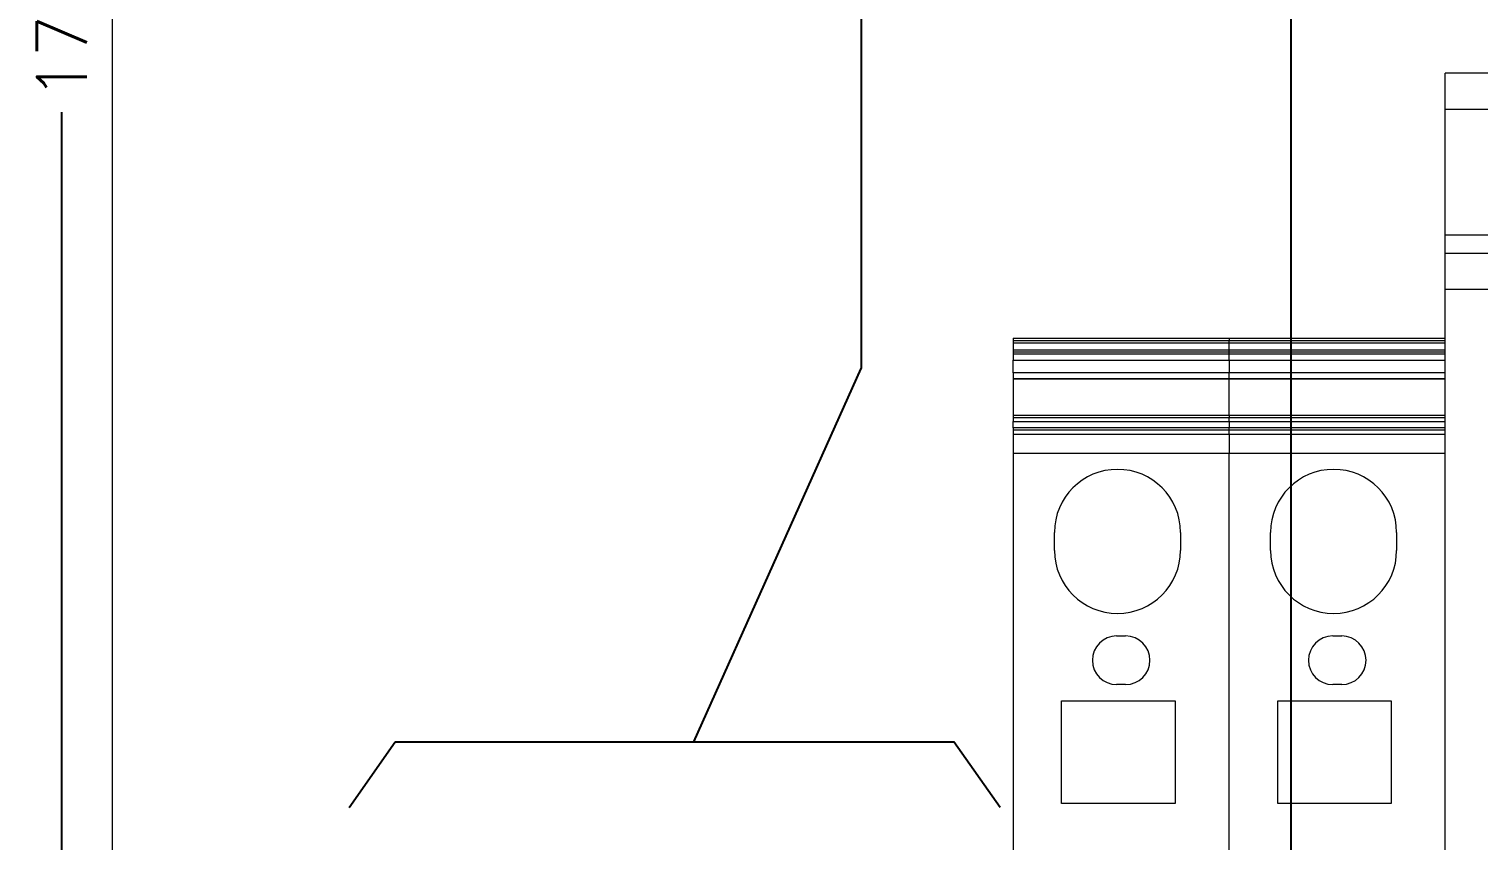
# Model space of a CAD drawing. Extents: x 4137 to 28680, y 2446 to 6814.
# Drawn here: x 15287 to 15388.4, y 3213.8 to 3270.5 of the extents above; entities that cross this region are included whole.
import ezdxf

# ---------------------------------------------------------------- set-up
doc = ezdxf.new("R2010")
doc.units = 0
doc.header["$LTSCALE"] = 0.5
doc.layers.get('0').update_dxf_attribs({"linetype": 'CONTINUOUS'})
doc.layers.get('DEFPOINTS').update_dxf_attribs({"linetype": 'CONTINUOUS'})
doc.layers.add('DIM', color=5, linetype='CONTINUOUS')
doc.styles.get("Standard").update_dxf_attribs({"font": 'simplex.shx'})
doc.dimstyles.new('YP115', dxfattribs={"dimscale": 0, "dimtxt": 37.5, "dimasz": 37.5, "dimexe": 0.5, "dimexo": 37.5, "dimgap": 22.5, "dimtad": 0, "dimtoh": 1, "dimdec": 1, "dimzin": 0, "dimdsep": 46, "dimtxsty": 'Standard', "dimcen": 0, "dimdle": 1.25, "dimadec": 0, "dimazin": 0, "dimtfac": 0.75, "dimtdec": 1, "dimtofl": 0, "dimtmove": 2, "dimatfit": 3, "dimfxl": 1, "dimtolj": 1, "dimtzin": 0, "dimarcsym": 0})

# ---------------------------------------------------------------- blocks, each defined once
blk = doc.blocks.new('*D49')
at = {"layer": 'DEFPOINTS', "color": 0, "transparency": 16777216}
for p in [(15307.95, 3362.04), (15289.28, 3182.49), (15300.39, 3182.49)]:
    blk.add_point(p, dxfattribs=at)
at = {"layer": 'DIM', "color": 0, "lineweight": -2, "transparency": 16777216}
for p, q in [((15306.95, 3362.04), (15288.28, 3362.04)), ((15289.28, 3358.54), (15289.28, 3279.83)), ((15289.28, 3185.99), (15289.28, 3264.7)), ((15299.39, 3182.49), (15288.28, 3182.49))]:
    blk.add_line(p, q, dxfattribs=at)
at = {"layer": 'DIM', "color": 0, "transparency": 16777216}
for points in [[(15288.69, 3358.54), (15289.86, 3358.54), (15289.28, 3362.04)], [(15288.69, 3185.99), (15289.86, 3185.99), (15289.28, 3182.49)]]:
    blk.add_solid(points, dxfattribs=at)
at = {"layer": 'DIM', "color": 0, "transparency": 16777216, "insert": (15289.28, 3272.27), "char_height": 3.5, "attachment_point": 5, "rotation": 90}
blk.add_mtext('\\A1;179.5', dxfattribs=at)
blk = doc.blocks.new('*D51')
at = {"layer": 'DEFPOINTS', "color": 0, "transparency": 16777216}
for p in [(15307.95, 3362.04), (15289.28, 3182.49), (15300.39, 3182.49)]:
    blk.add_point(p, dxfattribs=at)
at = {"layer": 'DIM', "color": 0, "lineweight": -2, "transparency": 16777216}
for p, q in [((15306.95, 3362.04), (15288.28, 3362.04)), ((15289.28, 3358.54), (15289.28, 3279.83)), ((15289.28, 3185.99), (15289.28, 3264.7)), ((15299.39, 3182.49), (15288.28, 3182.49))]:
    blk.add_line(p, q, dxfattribs=at)
at = {"layer": 'DIM', "color": 0, "transparency": 16777216}
for points in [[(15288.69, 3358.54), (15289.86, 3358.54), (15289.28, 3362.04)], [(15288.69, 3185.99), (15289.86, 3185.99), (15289.28, 3182.49)]]:
    blk.add_solid(points, dxfattribs=at)
at = {"layer": 'DIM', "color": 0, "transparency": 16777216, "insert": (15289.28, 3272.27), "char_height": 3.5, "attachment_point": 5, "rotation": 90}
blk.add_mtext('\\A1;179.5', dxfattribs=at)

msp = doc.modelspace()

# ---------------------------------------------------------------- linework, layer by layer
at = {"color": 7, "linetype": 'Continuous', "lineweight": 15}
for p, q in [((15292.83, 3082.32), (15292.83, 3289.59)), ((15292.83, 3082.32), (15292.83, 3289.59)), ((15417.68, 3267.42), (15386.07, 3267.42)), ((15386.07, 3264.9), (15386.07, 3267.42)), ((15417.68, 3267.42), (15386.07, 3267.42)), ((15386.07, 3264.9), (15386.07, 3267.42)), ((15386.07, 3264.9), (15417.68, 3264.9)), ((15386.07, 3256.08), (15386.07, 3264.9)), ((15386.07, 3264.9), (15417.68, 3264.9)), ((15386.07, 3256.08), (15386.07, 3264.9)), ((15417.68, 3256.08), (15386.07, 3256.08)), ((15386.07, 3254.82), (15386.07, 3256.08)), ((15417.68, 3256.08), (15386.07, 3256.08)), ((15386.07, 3254.82), (15386.07, 3256.08)), ((15386.07, 3254.82), (15417.68, 3254.82)), ((15386.07, 3252.3), (15386.07, 3254.82)), ((15386.07, 3254.82), (15417.68, 3254.82)), ((15386.07, 3252.3), (15386.07, 3254.82)), ((15386.07, 3126.3), (15386.07, 3252.3)), ((15386.07, 3252.3), (15417.68, 3252.3)), ((15386.07, 3126.3), (15386.07, 3252.3)), ((15386.07, 3252.3), (15417.68, 3252.3)), ((15355.83, 3248.89), (15370.95, 3248.89)), ((15355.83, 3248.89), (15355.83, 3248.71)), ((15355.83, 3248.89), (15370.95, 3248.89)), ((15355.83, 3248.89), (15355.83, 3248.71)), ((15355.83, 3248.71), (15370.95, 3248.71)), ((15355.83, 3248.71), (15355.83, 3248.56)), ((15355.83, 3248.71), (15370.95, 3248.71)), ((15355.83, 3248.71), (15355.83, 3248.56)), ((15355.83, 3248.56), (15370.95, 3248.56)), ((15355.83, 3248.56), (15355.83, 3248.07)), ((15355.83, 3248.56), (15370.95, 3248.56)), ((15355.83, 3248.56), (15355.83, 3248.07)), ((15370.95, 3248.89), (15370.95, 3248.71)), ((15370.95, 3248.89), (15386.07, 3248.89)), ((15370.95, 3248.89), (15370.95, 3248.71)), ((15370.95, 3248.89), (15386.07, 3248.89)), ((15370.95, 3248.56), (15370.95, 3248.71)), ((15370.95, 3248.71), (15386.07, 3248.71)), ((15370.95, 3248.56), (15370.95, 3248.71)), ((15370.95, 3248.71), (15386.07, 3248.71)), ((15370.95, 3248.07), (15370.95, 3248.56)), ((15370.95, 3248.56), (15386.07, 3248.56)), ((15370.95, 3248.07), (15370.95, 3248.56)), ((15370.95, 3248.56), (15386.07, 3248.56)), ((15355.83, 3248.07), (15370.95, 3248.07)), ((15355.83, 3248.07), (15355.83, 3247.93)), ((15355.83, 3248.07), (15370.95, 3248.07)), ((15355.83, 3248.07), (15355.83, 3247.93)), ((15355.83, 3247.93), (15370.95, 3247.93)), ((15355.83, 3247.93), (15355.83, 3247.79)), ((15355.83, 3247.93), (15370.95, 3247.93)), ((15355.83, 3247.93), (15355.83, 3247.79)), ((15355.83, 3247.79), (15370.95, 3247.79)), ((15355.83, 3247.79), (15355.83, 3247.34)), ((15355.83, 3247.79), (15370.95, 3247.79)), ((15355.83, 3247.79), (15355.83, 3247.34)), ((15370.95, 3247.93), (15370.95, 3248.07)), ((15370.95, 3248.07), (15386.07, 3248.07)), ((15370.95, 3247.93), (15370.95, 3248.07)), ((15370.95, 3248.07), (15386.07, 3248.07)), ((15370.95, 3247.79), (15370.95, 3247.93)), ((15370.95, 3247.93), (15386.07, 3247.93)), ((15370.95, 3247.79), (15370.95, 3247.93)), ((15370.95, 3247.93), (15386.07, 3247.93)), ((15370.95, 3247.79), (15386.07, 3247.79)), ((15370.95, 3247.34), (15370.95, 3247.79)), ((15370.95, 3247.79), (15386.07, 3247.79)), ((15370.95, 3247.34), (15370.95, 3247.79)), ((15355.83, 3247.34), (15370.95, 3247.34)), ((15355.83, 3246.45), (15355.83, 3247.34)), ((15355.83, 3247.34), (15370.95, 3247.34)), ((15355.83, 3246.45), (15355.83, 3247.34)), ((15370.95, 3247.34), (15370.95, 3246.45)), ((15370.95, 3247.34), (15386.07, 3247.34)), ((15370.95, 3247.34), (15370.95, 3246.45)), ((15370.95, 3247.34), (15386.07, 3247.34)), ((15370.95, 3246.45), (15355.83, 3246.45)), ((15355.83, 3246.45), (15355.83, 3246.04)), ((15370.95, 3246.45), (15355.83, 3246.45)), ((15355.83, 3246.45), (15355.83, 3246.04)), ((15370.95, 3246.04), (15355.83, 3246.04)), ((15355.83, 3246.04), (15355.83, 3246)), ((15370.95, 3246.04), (15355.83, 3246.04)), ((15355.83, 3246.04), (15355.83, 3246)), ((15370.95, 3246), (15355.83, 3246)), ((15355.83, 3246), (15355.83, 3243.49)), ((15370.95, 3246), (15355.83, 3246)), ((15355.83, 3246), (15355.83, 3243.49)), ((15370.95, 3246.04), (15370.95, 3246.45)), ((15386.07, 3246.45), (15370.95, 3246.45)), ((15370.95, 3246.04), (15370.95, 3246.45)), ((15386.07, 3246.45), (15370.95, 3246.45)), ((15386.07, 3246.04), (15370.95, 3246.04)), ((15370.95, 3246.04), (15370.95, 3246)), ((15386.07, 3246.04), (15370.95, 3246.04)), ((15370.95, 3246.04), (15370.95, 3246)), ((15370.95, 3243.49), (15370.95, 3246)), ((15386.07, 3246), (15370.95, 3246)), ((15370.95, 3243.49), (15370.95, 3246)), ((15386.07, 3246), (15370.95, 3246)), ((15355.83, 3243.49), (15370.95, 3243.49)), ((15355.83, 3243.49), (15355.83, 3243.32)), ((15355.83, 3243.49), (15370.95, 3243.49)), ((15355.83, 3243.49), (15355.83, 3243.32)), ((15370.95, 3243.49), (15370.95, 3243.32)), ((15370.95, 3243.49), (15386.07, 3243.49)), ((15370.95, 3243.49), (15370.95, 3243.32)), ((15370.95, 3243.49), (15386.07, 3243.49)), ((15355.83, 3243.32), (15370.95, 3243.32)), ((15355.83, 3243.32), (15355.83, 3243.04)), ((15355.83, 3243.32), (15370.95, 3243.32)), ((15355.83, 3243.32), (15355.83, 3243.04)), ((15355.83, 3243.04), (15370.95, 3243.04)), ((15355.83, 3242.6), (15355.83, 3243.04)), ((15355.83, 3243.04), (15370.95, 3243.04)), ((15355.83, 3242.6), (15355.83, 3243.04)), ((15370.95, 3242.6), (15355.83, 3242.6)), ((15355.83, 3242.6), (15355.83, 3242.45)), ((15370.95, 3242.6), (15355.83, 3242.6)), ((15355.83, 3242.6), (15355.83, 3242.45)), ((15370.95, 3242.45), (15355.83, 3242.45)), ((15355.83, 3242.45), (15355.83, 3242.14)), ((15370.95, 3242.45), (15355.83, 3242.45)), ((15355.83, 3242.45), (15355.83, 3242.14)), ((15370.95, 3243.04), (15370.95, 3243.32)), ((15370.95, 3243.32), (15386.07, 3243.32)), ((15370.95, 3243.04), (15370.95, 3243.32)), ((15370.95, 3243.32), (15386.07, 3243.32)), ((15370.95, 3243.04), (15370.95, 3242.6)), ((15370.95, 3243.04), (15386.07, 3243.04)), ((15370.95, 3243.04), (15370.95, 3242.6)), ((15370.95, 3243.04), (15386.07, 3243.04)), ((15386.07, 3242.6), (15370.95, 3242.6)), ((15370.95, 3242.45), (15370.95, 3242.6)), ((15386.07, 3242.6), (15370.95, 3242.6)), ((15370.95, 3242.45), (15370.95, 3242.6)), ((15370.95, 3242.14), (15370.95, 3242.45)), ((15386.07, 3242.45), (15370.95, 3242.45)), ((15370.95, 3242.14), (15370.95, 3242.45)), ((15386.07, 3242.45), (15370.95, 3242.45)), ((15370.95, 3242.14), (15355.83, 3242.14)), ((15355.83, 3242.14), (15355.83, 3240.8)), ((15370.95, 3242.14), (15355.83, 3242.14)), ((15355.83, 3242.14), (15355.83, 3240.8)), ((15370.95, 3242.14), (15370.95, 3240.8)), ((15386.07, 3242.14), (15370.95, 3242.14)), ((15370.95, 3242.14), (15370.95, 3240.8)), ((15386.07, 3242.14), (15370.95, 3242.14)), ((15370.95, 3240.8), (15355.83, 3240.8)), ((15355.83, 3240.8), (15355.83, 3188.79)), ((15370.95, 3240.8), (15355.83, 3240.8)), ((15355.83, 3240.8), (15355.83, 3188.79)), ((15370.95, 3188.79), (15370.95, 3240.8)), ((15386.07, 3240.8), (15370.95, 3240.8)), ((15370.95, 3188.79), (15370.95, 3240.8)), ((15386.07, 3240.8), (15370.95, 3240.8)), ((15358.73, 3234.03), (15358.73, 3235.29)), ((15358.73, 3234.03), (15358.73, 3235.29)), ((15367.55, 3235.29), (15367.55, 3234.03)), ((15367.55, 3235.29), (15367.55, 3234.03)), ((15373.85, 3234.03), (15373.85, 3235.29)), ((15373.85, 3234.03), (15373.85, 3235.29)), ((15382.67, 3235.29), (15382.67, 3234.03)), ((15382.67, 3235.29), (15382.67, 3234.03)), ((15363.08, 3228.04), (15363.71, 3228.04)), ((15363.08, 3228.04), (15363.71, 3228.04)), ((15378.2, 3228.04), (15378.83, 3228.04)), ((15378.2, 3228.04), (15378.83, 3228.04)), ((15363.71, 3224.64), (15363.08, 3224.64)), ((15363.71, 3224.64), (15363.08, 3224.64)), ((15378.83, 3224.64), (15378.2, 3224.64)), ((15378.83, 3224.64), (15378.2, 3224.64)), ((15359.23, 3223.51), (15367.17, 3223.51)), ((15359.23, 3216.32), (15359.23, 3223.51)), ((15359.23, 3223.51), (15367.17, 3223.51)), ((15359.23, 3216.32), (15359.23, 3223.51)), ((15367.17, 3223.51), (15367.17, 3216.32)), ((15367.17, 3223.51), (15367.17, 3216.32)), ((15374.35, 3216.32), (15374.35, 3223.51)), ((15374.35, 3223.51), (15382.29, 3223.51)), ((15374.35, 3216.32), (15374.35, 3223.51)), ((15374.35, 3223.51), (15382.29, 3223.51)), ((15382.29, 3223.51), (15382.29, 3216.32)), ((15382.29, 3223.51), (15382.29, 3216.32)), ((15367.17, 3216.32), (15359.23, 3216.32)), ((15367.17, 3216.32), (15359.23, 3216.32)), ((15382.29, 3216.32), (15374.35, 3216.32)), ((15382.29, 3216.32), (15374.35, 3216.32))]:
    msp.add_line(p, q, dxfattribs=at)
for centre, radius, start, end in [((15363.14, 3235.29), 4.41, 0, 180), ((15363.14, 3235.29), 4.41, 0, 180), ((15378.26, 3235.29), 4.41, 0, 180), ((15378.26, 3235.29), 4.41, 0, 180), ((15363.14, 3234.03), 4.41, 180, 0), ((15363.14, 3234.03), 4.41, 180, 0), ((15378.26, 3234.03), 4.41, 180, 0), ((15378.26, 3234.03), 4.41, 180, 0), ((15363.08, 3226.34), 1.7, 90, 270), ((15363.08, 3226.34), 1.7, 90, 270), ((15363.71, 3226.34), 1.7, 270, 90), ((15363.71, 3226.34), 1.7, 270, 90), ((15378.2, 3226.34), 1.7, 90, 270), ((15378.2, 3226.34), 1.7, 90, 270), ((15378.83, 3226.34), 1.7, 270, 90), ((15378.83, 3226.34), 1.7, 270, 90)]:
    msp.add_arc(centre, radius, start, end, dxfattribs=at)
at = {"layer": 'DIM'}
for p, q in [((15345.21, 3448.62), (15345.21, 3246.75)), ((15345.21, 3448.62), (15345.21, 3246.75)), ((15375.26, 3448.62), (15375.26, 3201.8)), ((15375.26, 3448.62), (15375.26, 3201.8)), ((15333.5, 3220.64), (15345.21, 3246.75)), ((15333.5, 3220.64), (15345.21, 3246.75)), ((15309.39, 3216.04), (15312.61, 3220.64)), ((15309.39, 3216.04), (15312.61, 3220.64)), ((15312.61, 3220.64), (15351.69, 3220.64)), ((15312.61, 3220.64), (15351.69, 3220.64)), ((15354.92, 3216.04), (15351.69, 3220.64)), ((15354.92, 3216.04), (15351.69, 3220.64))]:
    msp.add_line(p, q, dxfattribs=at)

# ---------------------------------------------------------------- dimensions: what is measured, and where the dimension line sits
for picture in ['*D49', '*D51']:
    dim = msp.add_linear_dim(base=(15289.27725, 3182.49288), p1=(15307.95043, 3362.04287), p2=(15300.39042, 3182.49288), angle=90, dimstyle='YP115', override={"dimscale": 1, "dimtxt": 3.5, "dimasz": 3.5, "dimexe": 1, "dimexo": 1, "dimgap": 0.9, "dimtoh": 0, "dimdle": 1.3}, dxfattribs=at)
    dim.commit()
    dim.dimension.update_dxf_attribs({"geometry": picture, "text_midpoint": (15289.27725, 3272.26787)})

doc.saveas('drawing.dxf')
